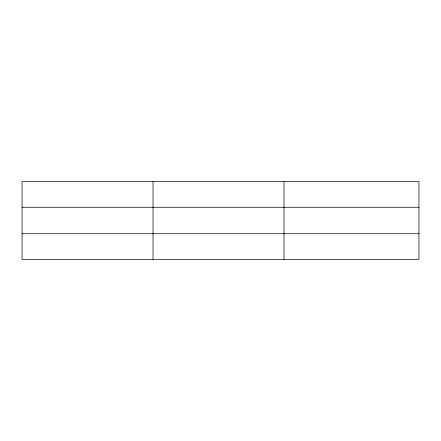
<?xml version="1.0" encoding="UTF-8"?>
<svg xmlns="http://www.w3.org/2000/svg" width="441" height="441" viewBox="0 0 441 441"><rect width="100%" height="100%" fill="white"/><g stroke="black" fill="none" stroke-linecap="round" stroke-linejoin="round"><path stroke-width="0.66" d="M153.027 181.62L153.027 259.38M284.004 181.62L284.004 259.38M418.95 207.281L418.95 181.62L22.05 181.62L22.05 259.38L418.95 259.38L418.95 207.281L22.05 207.281M22.05 233.719L418.95 233.719"/></g></svg>
